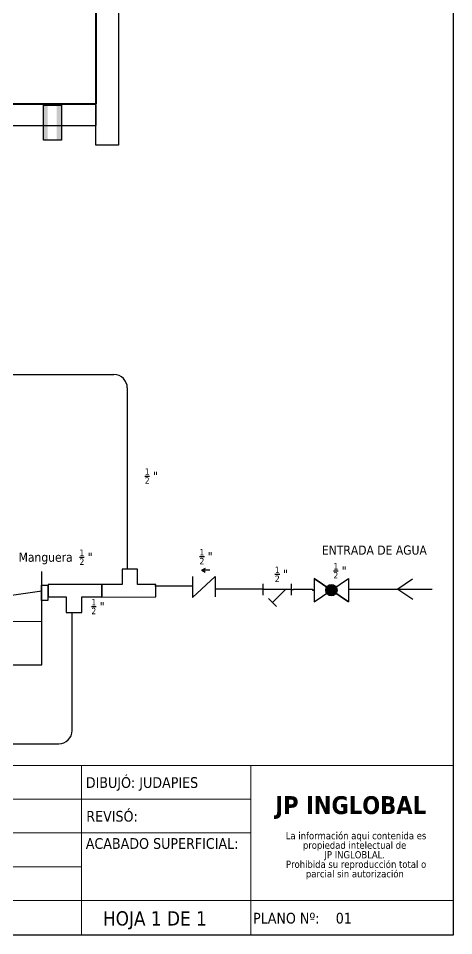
# Model space of a CAD drawing. Header units: millimetres. Extents: x -66 to 265, y 10 to 221.
# Drawn here: x 200.7 to 265, y 9.9 to 145.6 of the extents above; entities that cross this region are included whole.
import ezdxf
from ezdxf.enums import TextEntityAlignment as Align

# ---------------------------------------------------------------- set-up
doc = ezdxf.new("R2010")
doc.units = ezdxf.units.MM
doc.linetypes.add('CENTERX2', pattern=[20.32, 12.7, -2.54, 2.54, -2.54])
for name, color, linetype in [('CONTORNO', 179, 'Continuous'), ('SYMS', 7, 'Continuous'), ('WIRENO', 250, 'Continuous'), ('WIRES', 7, 'Continuous')]:
    doc.layers.add(name, color=color, linetype=linetype)
doc.styles.add('SLDTEXTSTYLE0', font='tahoma.ttf')
doc.styles.add('SLDTEXTSTYLE1', font='')
doc.styles.get("Standard").update_dxf_attribs({"font": 'tahoma.ttf'})
doc.styles.add('WD', font='romans.shx')
doc.styles.get('SLDTEXTSTYLE1').set_extended_font_data('Tahoma', bold=True)

# ---------------------------------------------------------------- blocks, each defined once
blk = doc.blocks.new('SW_NOTE_2')
at = {"layer": 'CONTORNO', "color": 0, "char_height": 1.0583, "attachment_point": 2, "style": 'SLDTEXTSTYLE0'}
for s, insert in [('La información aqui contenida es ', (10.29, 1.34)), ('propiedad intelectual de', (10.08, -0.07)), ('JP INGLOBLAL.', (10.1, -1.48)), ('Prohibida su reproducción total o ', (10.3, -2.89)), ('parcial sin autorización', (10.12, -4.3))]:
    blk.add_mtext(s, dxfattribs=dict(at, insert=insert))
blk = doc.blocks.new('check')
at = {"layer": 'WIRENO'}
for p, q in [((68.66, 166.54), (69.94, 166.54)), ((69.94, 166.54), (69.41, 166.25)), ((69.41, 166.25), (69.94, 166.54)), ((69.94, 166.54), (69.44, 166.85)), ((69.44, 166.85), (69.93, 166.54)), ((71.43, 162.27), (67.85, 165.55)), ((67.85, 165.55), (67.85, 162.36)), ((71.43, 165.55), (71.43, 162.27))]:
    blk.add_line(p, q, dxfattribs=at)
blk = doc.blocks.new('HST1_STRAINER_Y_TYPE')
at = {"ltscale": 3.2258}
for p, q in [((0, 0.125), (0, -0.125)), ((0.625, 0.125), (0.625, -0.125)), ((0, 0), (0.625, 0)), ((0.125, 0), (0.412, -0.287)), ((0.324, -0.376), (0.501, -0.199))]:
    blk.add_line(p, q, dxfattribs=at)
at = {"style": 'WD', "flags": 1}
for tag, height, p in [('INST', 0.125, (0.33, 0.71)), ('LOC', 0.125, (0.306, 0.549)), ('TAG1', 0.125, (0.324, 0.34)), ('FAMILY', 0.01, (1.09, 0.044)), ('CAT', 0.01, (1.09, -0.001)), ('WDTYPE', 0.01, (1.102, -0.093)), ('MFG', 0.01, (1.092, -0.032)), ('ASSYCODE', 0.01, (1.12, -0.061))]:
    blk.add_attdef(tag, text='', height=height, dxfattribs=at).set_placement(p, align=Align.CENTER)
at = {"style": 'WD'}
for tag, height, p in [('WDTAGALT', 0.125, (0.035, 0.2)), ('TERM01', 0.0625, (-0.024, 0.018))]:
    blk.add_attdef(tag, text='', height=height, dxfattribs=at).set_placement(p, align=Align.RIGHT)
for tag, p, height in [('RATING1', (0.6, 0.18), 0.125), ('X4TERM01', (0, 0), 0.005), ('X1TERM03', (0.625, 0), 0.005), ('TERM03', (0.632, 0.013), 0.0625), ('DESC1', (-0.666, -0.258), 0.125), ('DESC2', (-0.666, -0.442), 0.125), ('X8TERM02', (0.412, -0.287), 0.005), ('TERM02', (0.447, -0.365), 0.0625), ('DESC3', (-0.666, -0.632), 0.125)]:
    blk.add_attdef(tag, p, '', height=height, dxfattribs=at)
blk.add_attdef('XREF', text='', height=0.0625, rotation=0.0625, dxfattribs=at).set_placement((0.649, -0.434), align=Align.TOP_CENTER)
blk = doc.blocks.new('HGVA1_BALL_VALVE')
h = blk.add_hatch(color=256)
edge = h.paths.add_edge_path()
edge.add_arc((0, 0), 0.125, 0, 360)
at = {"ltscale": 3.2258}
for p, q in [((-0.375, 0.254), (0.375, -0.254)), ((-0.375, -0.254), (0.375, 0.254)), ((-0.375, 0.254), (-0.375, -0.254)), ((0.375, 0.254), (0.375, -0.254))]:
    blk.add_line(p, q, dxfattribs=at)
at = {"ltscale": 25.4, "flags": 128}
blk.add_lwpolyline([(0.375, 0.254), (0.375, -0.254), (-0.375, 0.254), (-0.375, -0.254)], close=True, dxfattribs=at)
at = {"ltscale": 3.2258}
blk.add_circle((0, 0), 0.125, dxfattribs=at)
at = {"ltscale": 25.4}
blk.add_circle((0, 0), 0.125, dxfattribs=at)
at = {"style": 'WD', "flags": 1}
for tag, height, p in [('LOC', 0.125, (0.011, 0.516)), ('INST', 0.125, (0.028, 0.678)), ('TAG1', 0.125, (0, 0.307)), ('FAMILY', 0.01, (-0.482, -0.121)), ('WDTYPE', 0.01, (-0.475, -0.062)), ('CAT', 0.01, (-0.482, -0.165)), ('MFG', 0.01, (-0.481, -0.197)), ('ASSYCODE', 0.01, (-0.453, -0.226))]:
    blk.add_attdef(tag, text='', height=height, dxfattribs=at).set_placement(p, align=Align.CENTER)
at = {"style": 'WD'}
blk.add_attdef('XREF', text='', height=0.0625, rotation=0.0625, dxfattribs=at).set_placement((0.541, 0.293), align=Align.TOP_CENTER)
blk.add_attdef('TERM01', text='', height=0.0625, dxfattribs=at).set_placement((-0.399, 0.018), align=Align.RIGHT)
for tag, p, height in [('X4TERM01', (-0.375, 0), 0.005), ('X8TERM02', (0, 0), 0.005), ('TERM02', (0.052, -0.037), 0.0625), ('X1TERM03', (0.375, 0), 0.005), ('TERM03', (0.406, 0.036), 0.0625), ('RATING1', (0.409, -0.162), 0.125), ('DESC1', (0.409, -0.341), 0.125), ('DESC2', (0.409, -0.525), 0.125), ('DESC3', (0.409, -0.715), 0.125), ('WDTAGALT', (0.409, -0.873), 0.125)]:
    blk.add_attdef(tag, p, '', height=height, dxfattribs=at)
blk = doc.blocks.new('WDDOT')
for radius in [0.03, 0.0187, 0.00929]:
    blk.add_circle((0, 0), radius)
blk = doc.blocks.new('TT')
at = {"layer": 'WIRENO'}
for p, q in [((59.03, 150.75), (59.05, 142.17)), ((61.02, 150.66), (59.05, 150.66)), ((61.02, 147.48), (61.02, 150.66)), ((63.45, 147.48), (61.02, 147.48)), ((63.45, 145.05), (63.45, 147.48)), ((61.02, 142.17), (61.02, 145.05)), ((61.02, 145.05), (63.45, 145.05)), ((59.05, 142.17), (61.02, 142.17))]:
    blk.add_line(p, q, dxfattribs=at)

msp = doc.modelspace()

# ---------------------------------------------------------------- hatches: boundary and pattern name
at = {"layer": 'WIRENO'}
h = msp.add_hatch(dxfattribs=at)
h.set_pattern_fill('AR-CONC', color=256)
h.paths.add_polyline_path([(101.3, 138.28), (101.3, 137.08), (98.24, 137.08), (98.24, 135.57), (101.31, 135.57), (101.31, 134.08), (103.4, 136.17)])
h.paths.add_polyline_path([(97.73, 116.8), (96.23, 116.8), (96.23, 113.73), (94.73, 113.73), (96.82, 111.64), (98.93, 113.73), (97.73, 113.73)])
h.paths.add_polyline_path([(121.65, 101.49), (119.55, 99.4), (121.65, 97.29), (121.65, 98.49), (124.72, 98.49), (124.72, 99.99), (121.65, 99.99)])
h.paths.add_polyline_path([(100.12, 84.73), (98.62, 84.73), (98.62, 81.67), (97.12, 81.67), (99.21, 79.57), (101.32, 81.67), (100.12, 81.67)])
h.paths.add_polyline_path([(204.83, 49.61), (204.83, 48.41), (201.77, 48.41), (201.77, 46.9), (204.83, 46.9), (204.83, 45.41), (206.93, 47.5)])
h.paths.add_polyline_path([(236.86, 94.98), (233.8, 94.98), (233.8, 96.48), (231.7, 94.39), (233.8, 92.28), (233.8, 93.48), (236.86, 93.48)])
h = msp.add_hatch(color=256, dxfattribs=at)
h.dxf.hatch_style = 1
h.paths.add_polyline_path([(204.35, 129.63), (204.99, 129.63), (204.99, 132.74), (204.35, 132.74)])
h.paths.add_polyline_path([(204.35, 127.57), (204.99, 127.57), (204.99, 129.63), (204.35, 129.63)])
h.paths.add_polyline_path([(206.34, 127.57), (207.01, 127.57), (207.01, 129.63), (206.34, 129.63)])
h.paths.add_polyline_path([(206.34, 129.63), (207.01, 129.63), (207.01, 132.74), (206.34, 132.74)])
h = msp.add_hatch(dxfattribs=at)
h.set_pattern_fill('AR-CONC', color=256, scale=0.5)
h.set_pattern_definition([(50, (190.336, 15.9), (91.09, -7.97), [9.525, -104.775]), (355, (190.34, 15.9), (-17.62, 95.53), [7.62, -83.82]), (100.45, (197.93, 15.24), (73.47, 87.56), [8.095, -89.045]), (46.18, (190.34, 41.3), (135.54, -21.02), [14.29, -157.16]), (96.64, (201.63, 39.55), (118.7, 123.71), [12.14, -133.57]), (351.18, (190.34, 41.3), (118.7, 123.71), [11.43, -125.73]), (21, (203.036, 34.95), (75.81, -51.13), [9.525, -104.775]), (326, (203.04, 34.95), (30.9, 92.09), [7.62, -83.82]), (71.45, (209.35, 30.69), (106.71, 40.96), [8.095, -89.045]), (37.5, (190.336, 15.9), (1.544, 42.278), [0, -82.804, 0, -85.09, 0, -84.1375]), (7.5, (190.336, 15.9), (33.41, 50.09), [0, -48.514, 0, -80.899, 0, -32.0675]), (327.5, (162.015, 15.9), (67.795, -2.864), [0, -31.75, 0, -99.06, 0, -131.445]), (317.5, (149.315, 15.9), (74.065, 12.713), [0, -41.275, 0, -65.786, 0, -93.345])])
h.paths.add_polyline_path([(233.8, 93.48), (236.86, 93.48), (236.86, 94.98), (233.8, 94.98), (233.8, 96.48), (231.7, 94.39), (233.8, 92.28)])
h = msp.add_hatch(dxfattribs=at)
h.set_pattern_fill('AR-CONC', color=256, scale=0.5)
h.set_pattern_definition([(50, (160.04, -29.775), (91.09, -7.97), [9.525, -104.775]), (355, (160.04, -29.78), (-17.62, 95.53), [7.62, -83.82]), (100.45, (167.63, -30.44), (73.47, 87.56), [8.095, -89.045]), (46.18, (160.04, -4.38), (135.54, -21.02), [14.29, -157.16]), (96.64, (171.33, -6.13), (118.7, 123.71), [12.14, -133.57]), (351.18, (160.04, -4.38), (118.7, 123.71), [11.43, -125.73]), (21, (172.74, -10.725), (75.81, -51.13), [9.525, -104.775]), (326, (172.74, -10.73), (30.9, 92.09), [7.62, -83.82]), (71.45, (179.06, -14.99), (106.71, 40.96), [8.095, -89.045]), (37.5, (160.04, -29.775), (1.544, 42.278), [0, -82.804, 0, -85.09, 0, -84.1375]), (7.5, (160.04, -29.775), (33.41, 50.09), [0, -48.514, 0, -80.899, 0, -32.0675]), (327.5, (131.717, -29.775), (67.795, -2.864), [0, -31.75, 0, -99.06, 0, -131.445]), (317.5, (119.02, -29.775), (74.065, 12.713), [0, -41.275, 0, -65.786, 0, -93.345])])
h.paths.add_polyline_path([(204.83, 46.9), (204.83, 45.41), (206.93, 47.5), (204.83, 49.61), (204.83, 48.41), (201.77, 48.41), (201.77, 46.9)])

# ---------------------------------------------------------------- linework, layer by layer
at = {"color": 7, "linetype": 'Continuous'}
for p, q in [((265, 10), (265, 205)), ((15, 10), (265, 10))]:
    msp.add_line(p, q, dxfattribs=at)
at = {"color": 7, "linetype": 'CENTERX2', "lineweight": 0}
for p in [(265, 51.17), (134.96, 10)]:
    msp.add_line(p, (265, 10), dxfattribs=at)
at = {"color": 7, "linetype": 'Continuous', "lineweight": 0}
for p, q in [((265, 35.07), (135, 35.07)), ((210, 35.07), (210, 9.87)), ((235, 35.07), (235, 9.9)), ((235, 30.07), (160, 30.07)), ((235, 25.07), (134.99, 25.07)), ((210, 20.07), (134.99, 20.07)), ((265, 15.07), (134.99, 15.07))]:
    msp.add_line(p, q, dxfattribs=at)
at = {"layer": 'WIRENO'}
for p, q in [((204.11, 49.93), (204.11, 63.76)), ((258.91, 62.6), (256.74, 61.13)), ((249.63, 61.13), (261.85, 61.13)), ((256.74, 61.13), (258.97, 59.66)), ((204.13, 60.85), (192.55, 59.17)), ((187.59, 56.28), (204.14, 56.42)), ((187.55, 49.97), (204.11, 49.93))]:
    msp.add_line(p, q, dxfattribs=at)
for points in [[(212.13, 170.93), (215.48, 170.93), (215.48, 126.87), (212.13, 126.87)], [(142.78, 164.19), (212.15, 164.19), (212.15, 132.96), (142.78, 132.96)], [(142.8, 129.76), (212.16, 129.76), (212.16, 132.86), (142.8, 132.86)], [(207.01, 127.57), (204.35, 127.57), (204.35, 132.79), (207.01, 132.79)], [(204.08, 61.73), (204.99, 61.73), (204.99, 59.47), (204.08, 59.47)]]:
    msp.add_lwpolyline(points, close=True, dxfattribs=at)
at = {"layer": 'WIRES'}
for p, q in [((198.21, 92.92), (214.76, 92.92)), ((216.76, 90.92), (216.76, 70.62)), ((216.76, 70.62), (216.76, 64.12)), ((220.81, 61.57), (220.81, 61.59)), ((226.39, 61.57), (220.81, 61.57)), ((236.74, 61.13), (229.75, 61.13)), ((229.75, 61.13), (229.75, 61.11)), ((241, 61.11), (241.31, 61.11)), ((241.31, 61.11), (241.31, 61.13)), ((241.31, 61.12), (244.15, 61.12)), ((244.15, 61.12), (244.15, 61)), ((244.15, 61), (244.4, 61)), ((208.62, 40.24), (208.62, 57.64)), ((128.73, 38.24), (206.62, 38.24))]:
    msp.add_line(p, q, dxfattribs=at)
for centre, start, end in [((214.76, 90.92), 0, 90), ((206.62, 40.24), 270, 0)]:
    msp.add_arc(centre, 2, start, end, dxfattribs=at)

# ---------------------------------------------------------------- block references
at = {"layer": 'CONTORNO', "color": 7}
msp.add_blockref('SW_NOTE_2', (240.28, 23.85), dxfattribs=at)
at = {"layer": 'SYMS', "yscale": 6.749999999999999, "zscale": 6.749999999999999}
for name, p, xscale in [('HGVA1_BALL_VALVE', (246.93, 61), 6.749999999999999), ('HST1_STRAINER_Y_TYPE', (241, 61.11), -6.749999999999999)]:
    msp.add_blockref(name, p, dxfattribs=dict(at, xscale=xscale))
at = {"layer": 'SYMS'}
msp.add_blockref('WDDOT', (241.31, 61.11), dxfattribs=at)
at = {"layer": 'WIRENO', "xscale": 0.9375, "yscale": 0.9375, "zscale": 0.9375}
for p, rotation in [((354.25, 4.64), 90), ((71.76, 117.19), 270)]:
    msp.add_blockref('TT', p, dxfattribs=dict(at, rotation=rotation))
at = {"layer": 'WIRENO', "xscale": -0.9375, "yscale": 0.9375, "zscale": 0.9375}
msp.add_blockref('check', (293.35, -92.2), dxfattribs=at)

# ---------------------------------------------------------------- texts
at = {"char_height": 1.35, "attachment_point": 1}
for s, width, insert in [('\\A1;   {\\H0.7x;\\S1/2;} "', 4.4601, (217.83, 79.01)), ('\\A1;  Manguera  {\\H0.7x;\\S1/2;} "', 12.4758, (199.68, 67.01)), ('\\A1;   {\\H0.7x;\\S1/2;} "', 4.4601, (225.92, 67.09)), ('\\A1;ENTRADA DE AGUA', 17.3292, (245.53, 67.6)), ('\\A1;   {\\H0.7x;\\S1/2;} "', 4.4601, (237.06, 64.48)), ('\\A1;   {\\H0.7x;\\S1/2;} "', 4.4601, (245.71, 64.99)), ('\\A1;   {\\H0.7x;\\S1/2;} "', 4.4601, (209.93, 59.71))]:
    msp.add_mtext_dynamic_manual_height_columns(s, width=width, gutter_width=1, heights=[0], dxfattribs=dict(at, insert=insert))
at = {"color": 7, "linetype": 'Continuous', "lineweight": 0, "attachment_point": 1, "style": 'SLDTEXTSTYLE0'}
for s, insert, char_height in [('REVISÓ:', (210.7, 28.33), 1.587), ('HOJA 1 DE 1', (213.16, 13.48), 2.1167), ('PLANO Nº:    01', (235.35, 13.25), 1.5875)]:
    msp.add_mtext(s, dxfattribs=dict(at, insert=insert, char_height=char_height))
at = {"layer": 'CONTORNO', "color": 7, "char_height": 1.5875, "attachment_point": 1, "style": 'SLDTEXTSTYLE0'}
for s, insert in [('DIBUJÓ: JUDAPIES', (210.63, 33.32)), ('ACABADO SUPERFICIAL:', (210.62, 24.3))]:
    msp.add_mtext(s, dxfattribs=dict(at, insert=insert))
at = {"layer": 'CONTORNO', "insert": (238.63, 30.51), "char_height": 2.6458, "attachment_point": 1, "style": 'SLDTEXTSTYLE1'}
msp.add_mtext('JP INGLOBAL', dxfattribs=at)

doc.saveas('drawing.dxf')
